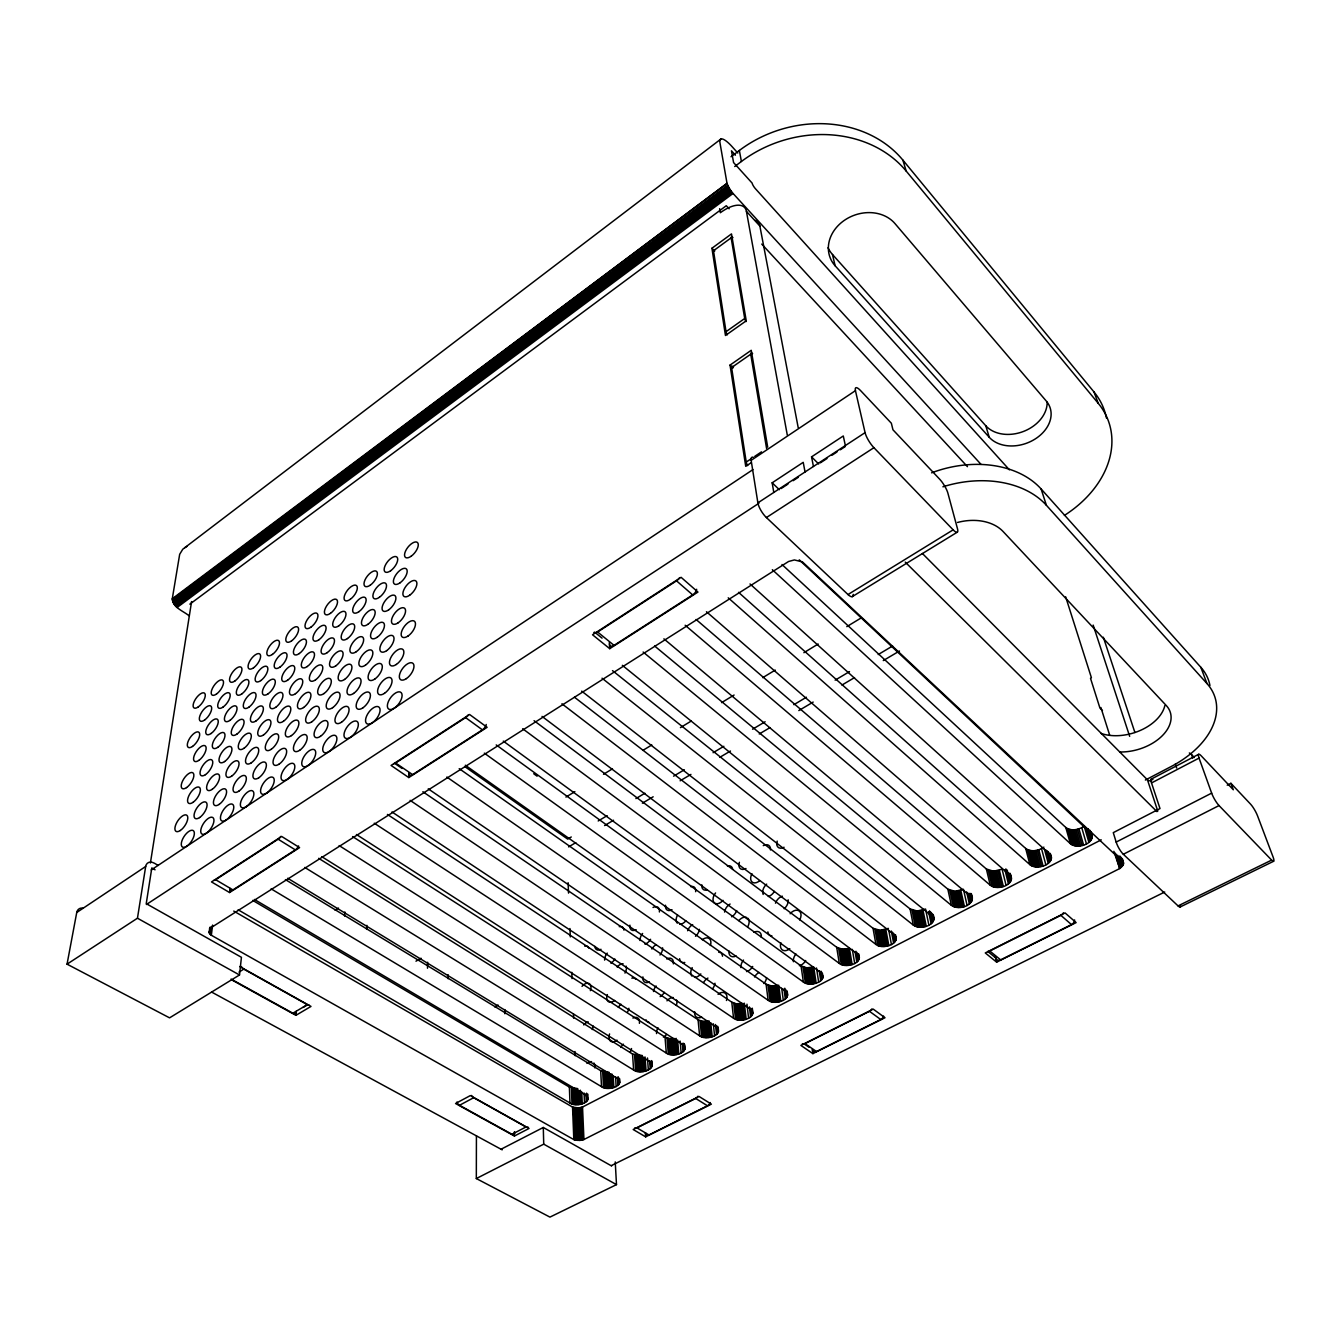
<?xml version="1.0" encoding="UTF-8"?>
<svg xmlns="http://www.w3.org/2000/svg" width="1341" height="1341" viewBox="0 0 1341 1341"><rect width="100%" height="100%" fill="white"/><g stroke="black" fill="none" stroke-linecap="round" stroke-linejoin="round"><path stroke-width="1.5" d="M615.234 1161.909L616.491 1184.623L549.944 1217.108L476.323 1178.555L476.424 1135.643M602.042 678.211L913.288 925.072C920.513 930.386 937.761 925.407 933.101 914.445M448.112 978.712L448.162 974.739M427.494 968.252L427.645 962.251M271.133 888.865L601.506 1086.663C606.97 1091.323 625.593 1086.344 617.363 1078.432L287.695 878.254M408.787 777.562L487.135 727.308L469.601 714.502L391.069 765.443L408.787 777.562L408.938 773.472M643.127 652.044L951.389 905.343C959.033 911.075 976.902 905.007 971.27 893.693M366.663 929.38L366.881 925.34M304.759 867.426L633.606 1070.017C639.171 1074.761 657.861 1069.716 649.765 1061.653L321.739 856.648M685.167 625.241L990.245 885.194C996.899 891.044 1016.243 884.876 1009.84 875.053L706.439 611.731M344.587 916.004L344.838 911.947M339.156 845.584L666.309 1053.071C671.958 1057.915 690.716 1052.786 682.77 1044.538L356.455 834.521M231.825 979.936L295.908 1015.338L296.244 1011.332M728.23 597.818L1029.905 864.643C1036.677 870.644 1056.088 864.308 1049.886 854.284L750.021 583.972M374.256 823.223L699.616 1035.805C705.366 1040.733 724.19 1035.537 716.396 1027.122L391.991 811.959M772.332 569.707L1070.369 843.673C1077.276 849.825 1096.754 843.305 1090.769 833.096L799.236 559.817M82.857 908.092A9.605 6.772 53.8 0 0 76.739 912.5L67.05 964.162L169.569 1017.853L239.503 974.974L241.43 957.306L146.236 903.65L151.801 867.929L155.07 869.823M229.579 892.536L299.596 847.613L281.644 836.432L211.509 881.925L229.579 892.536L230.065 888.429M410.111 800.359L733.561 1018.221C739.411 1023.25 758.302 1017.953 750.642 1009.371L428.248 788.843M1122.333 858.592L1123.49 864.057L1119.718 868.549L583.938 1139.515L579.848 1140.42L573.814 1139.582L211.342 935.264L209.38 933.168L210.151 927.05M209.883 933.923L210.654 927.804M210.537 934.61L211.56 926.463M211.342 935.264L212.599 925.072M209.38 933.168L209.565 928.324M446.838 777.042L768.142 1000.302C774.092 1005.432 793.051 1000.034 785.558 991.284L465.31 765.225M150.41 863.001L191.579 601.556M67.05 964.162L137.453 918.216L145.683 866.47A9.823 6.554 54.4 0 1 154.617 863.336L158.204 865.431M484.319 753.156L803.376 982.031C809.444 987.278 828.453 981.78 821.128 972.845L503.277 741.12M189.165 615.821C183.415 611.077 172.838 607.691 172.285 598.74L179.677 554.302L182.778 549.223L720.905 139.045M522.655 728.733L839.315 963.425C845.484 968.772 864.559 963.156 857.402 954.038L542.032 716.412M561.929 703.79L875.941 944.433C882.227 949.897 901.37 944.165 894.397 934.878L581.692 691.135M238.145 909.801L569.975 1103.006C575.356 1107.582 593.912 1102.654 585.548 1094.927L254.438 899.459M731.013 156.763L739.36 150.46A115.292 98.211 -18.2 0 1 902.879 160.099L1093.971 391.924A104.548 77.912 -19 0 1 1106.442 418.023M734.717 166.519L741.405 161.49A116.164 98.48 -17.9 0 1 906.198 171.078L1098.262 403.356A105.269 78.013 -18.8 0 1 1064.402 515.413M172.285 598.74L727.023 183.382L720 142.951A24.239 5.85 55.3 0 1 732.354 146.94L737.801 153.025M172.319 599.595L727.023 183.382M172.486 600.483L727.66 185.125L727.291 184.203M172.738 601.405L728.113 186.114L727.66 185.125M173.123 602.36L728.649 187.153L728.113 186.114M173.592 603.299L729.253 188.243L728.649 187.153M174.146 604.238L729.923 189.332L729.253 188.243M174.783 605.126L730.644 190.422L729.923 189.332M175.503 605.998L731.398 191.495L730.644 190.422M176.274 606.786L732.186 192.517L981.025 464.372M177.079 607.507L732.974 193.506M189.852 604.154L726.269 205.726L729.118 208.794M711.937 248.253L731.499 233.904L746.25 320.801L725.464 335.501L711.937 248.253L714.669 251.136M727.308 334.814A5.28 1.542 55.8 0 1 726.034 331.696L713.496 250.75L731.147 237.826A5.062 1.341 55.5 0 1 732.957 237.608M726.034 331.696L744.708 318.488L731.147 237.826M750.96 462.863L745.73 466.35L730.04 365.104L751.245 350.286L767.689 447.106M747.641 465.562A5.682 1.827 56.8 0 1 746.233 462.058L731.599 367.551L750.725 354.208A5.431 1.576 56.2 0 1 752.619 353.605M746.233 462.058L751.329 458.656M754.715 456.393L761.487 451.867M751.144 460.332L855.441 390.65A12.119 3.135 57.1 0 1 860.654 390.667L891.346 423.22L892.955 429.79L939.622 479.139A11.633 2.9 58 0 1 947.903 493.186L957.491 528.756A11.868 3.017 58.3 0 1 953.149 529.846L847.998 594.532L766.415 517.559A12.069 3.939 57.2 0 1 757.883 502.875L751.144 460.332A11.784 3.755 56.8 0 1 753.307 457.247M76.739 912.5L145.683 866.47M151.215 869.957L752.955 469.601M773.791 492.449L772.165 482.794L803.225 462.343L805.036 471.982M813.434 466.484L811.556 456.862L843.288 435.976L845.35 445.564M757.883 502.875L865.079 432.64L855.441 390.65M781.065 488.593L787.955 484.084M793.134 480.698L798.297 477.312M820.34 462.863L826.995 458.505M832.007 455.236L837.002 451.951M840.338 449.771L845.333 446.503M146.404 904.505L758.922 503.261M766.415 517.559L873.913 447.693L953.149 529.846M213.99 880.299A5.129 2.38 -57.1 0 0 215.633 879.713L278.123 839.198A5.213 2.498 -56.4 0 0 280.738 836.415M393.751 763.7A5.347 2.716 -54.6 0 0 395.629 762.995L465.612 717.619A5.448 2.833 -53.4 0 0 468.428 714.652M593.795 632.466A5.632 3.068 -50.8 0 0 597.617 632.013L676.518 580.837A5.766 3.202 -49 0 0 679.569 577.653M738.539 592.336L1025.681 848.451C1031.045 852.407 1038.806 850.797 1043.885 847.143M230.233 889.837A5.096 2.414 -57.3 0 0 232.932 889.904L295.322 849.876A5.163 2.531 -56.5 0 0 298.557 845.936M408.938 773.137A5.314 2.732 -54.7 0 0 412.592 774.629L482.408 729.839A5.398 2.866 -53.5 0 0 486.23 724.475M609.518 644.216A5.599 3.101 -50.8 0 0 614.044 645.373L692.677 594.901A5.716 3.235 -49 0 0 696.666 589.269M609.719 648.675L697.957 592.068L681.094 577.317L592.538 634.762L609.719 648.675L609.3 642.59M782.004 564.527L1065.793 827.481C1071.174 831.554 1079.052 829.828 1084.165 826.157L1088.892 842.332M335.082 910.17L338.502 908.058M238.966 972.108L243.811 969.124L307.324 1004.66A4.643 2.967 60.5 0 0 309.084 1005.096M852.222 596.661L957.088 532.293M565.936 797.074L574.887 791.643M603.5 774.277L612.451 768.846M642.859 750.39L651.81 744.976M680.423 727.61L691.168 721.089M721.575 702.634L734.097 695.04M762.711 677.674L775.232 670.081M803.862 652.698L818.178 644.015M846.791 626.649L861.106 617.966M571.266 836.985L567.679 839.114L465.193 766.851M598.203 820.977L607.171 815.646M635.902 798.582L644.87 793.235M673.584 776.171L684.363 769.768M713.077 752.703L723.855 746.3M752.569 729.219L765.141 721.76M793.855 704.695L806.427 697.219M835.141 680.155L849.507 671.606M878.238 654.542L892.586 646.01M568.601 846.909L575.792 842.634M604.59 825.57L613.575 820.239M642.373 803.192L653.168 796.789M680.138 780.797L690.933 774.411M719.698 757.38L730.476 751.01M759.241 733.98L770.036 727.593M798.8 710.579L813.182 702.064M841.947 685.05L854.519 677.607M883.283 660.577L899.476 651.005M231.071 979.064L292.858 1013.209L307.324 1004.66M303.032 1007.477L307.843 1004.627M295.908 1015.338L311.011 1006.42L239.721 966.526M184.74 547.715L187.12 546.323M415.978 961.195L421.057 958.228M494.695 1006.873L498.047 1005.012M456.946 1102A4.341 2.565 64.3 0 0 459.51 1105.286L473.675 1097.709L525.99 1126.993A4.274 2.414 65 0 0 527.985 1127.027M1145.365 780.043L1171.28 766.465A87.752 55.786 -16.4 0 0 1206.967 683.541L1200.832 667.282L1041.119 488.979A95.06 68.844 -15.8 0 0 931.593 472.837M1151.165 779.155L1198.552 754.346M1180.7 906.063A9.739 2.397 61.4 0 1 1178.052 905.896L1123.322 854.267A10.007 2.581 61.1 0 1 1116.165 842.081L1113.281 832.644L1159.999 808.556L1151.517 782.943L1199.055 758.084A10.041 2.079 60.3 0 1 1201.033 755.637L1233.318 789.782L1230.904 783.295L1227.216 785.189M459.51 1105.286L511.944 1134.268L525.99 1126.993M514.408 1136.028L529.075 1128.452L470.339 1095.58L455.538 1103.509L514.408 1136.028L514.357 1131.938M233.753 911.075L572.54 1107.063L578.507 1107.934L582.53 1107.029L1101.229 839.835M501.048 1149.237L543.289 1127.463L611.63 1165.983M1116.165 842.081L1211.644 793.134L1199.055 758.084M476.323 1178.555L543.725 1144.158L616.491 1184.623M1123.322 854.267L1219.036 805.572L1271.637 860.101L1178.052 905.896M634.628 1127.965A4.274 2.833 -61.5 0 0 636.958 1127.898L695.677 1098.463A4.308 2.933 -60.4 0 0 697.923 1096.217M802.371 1043.801A4.409 3.151 -57.7 0 0 805.002 1043.633L869.471 1011.315A4.459 3.269 -55.7 0 0 871.851 1008.935M987.714 951.473A4.593 3.487 -50.9 0 0 989.775 951.004L1060.865 915.35A4.677 3.621 -47.5 0 0 1063.413 912.835M636.958 1127.898L648.927 1134.939L707.478 1105.789A4.291 2.95 -60.6 0 0 710.177 1102.537M812.462 1049.584A4.375 3.151 -57.8 0 0 816.501 1051.528L880.769 1019.529A4.442 3.269 -55.8 0 0 883.585 1016.126M988.149 951.758L995.927 958.077A4.559 3.503 -50.9 0 0 1000.654 959.854L1071.493 924.603A4.643 3.621 -47.4 0 0 1074.61 919.909M645.658 1136.85L711.384 1104.146L699.063 1096.469L633.17 1129.508L645.658 1136.85L645.39 1132.81M812.897 1053.624L885.01 1017.735L873.226 1009.119L800.879 1045.41L812.897 1053.624L812.311 1049.534M996.648 962.168L1076.136 922.608L1065.056 912.919L985.266 952.931L996.648 962.168L995.29 956.368M611.362 1165.58L1164.726 892.016M1180.147 906.985L1273.548 861.308M696.096 619.492L986.373 869.002L993.497 871.214L1002.096 869.186L1006.085 885.362M654.643 646.027L947.836 889.15L954.96 891.312L963.458 889.301L967.112 905.477M612.502 670.634L910.07 908.913L917.177 911.008L925.558 909.047L928.894 925.189M574.434 697.186L873.025 928.274L880.132 930.319L888.413 928.391M534.07 720.687L836.683 947.282L842.399 949.21L849.423 948.405L852.138 964.548M496.22 744.925L801.046 965.906L806.762 967.8L813.719 967.012L816.149 983.121M459.209 768.644L766.08 984.193L771.796 986.037L778.685 985.266L780.831 1001.341M422.868 791.743L731.767 1002.146L736.159 1003.772L742.981 1003.521L744.858 1019.596M387.432 814.44L698.074 1019.763L702.483 1021.339L709.255 1021.104L710.881 1037.129M352.616 836.583L665.019 1037.046L669.41 1038.605L674.808 1038.605L676.166 1054.613M318.655 858.324L632.55 1054.026L642.305 1055.535L643.429 1071.509M252.728 900.398L569.372 1087.065L577.72 1088.641L578.39 1104.565M285.415 879.612L600.684 1070.688L609.065 1072.314L609.937 1088.272M211.543 992.038L502.188 1149.857M137.453 918.216L239.503 974.974M215.633 879.713L232.932 889.904M278.123 839.198L295.322 849.876M695.677 1098.463L707.478 1105.789M395.629 762.995L412.592 774.629M805.002 1043.633L816.501 1051.528M395.377 763.85L402.166 768.494M804.265 1043.968L809.176 1047.338M533.718 773.74L537.104 776.188M465.612 717.619L482.408 729.839M869.471 1011.315L880.769 1019.529M622.341 665.32L933.772 917.63M594.599 632.097L602.059 638.148M597.617 632.013L614.044 645.373M989.775 951.004L1000.654 959.854M663.896 638.836L972.208 897.732M676.518 580.837L692.677 594.901M1060.865 915.35L1071.493 924.603M772.165 482.794L779.356 489.716M905.259 562.114L1156.948 811.64M811.556 456.862L818.664 463.969M730.04 365.104L732.957 368.021M922.39 553.481L1147.46 779.842L1157.786 811.154M1102.47 710.629L1099.922 708.031L1090.501 678.278M1189.333 752.955A14.852 9.152 -16.6 0 1 1191.529 754.564L1194.328 757.514M1230.904 783.295L1250.566 804.147A9.722 1.911 60.5 0 1 1257.54 815.848L1273.095 857.033A9.957 1.978 60.8 0 1 1271.637 860.101M761.738 244.096L967.448 466.668M719.631 208.66L720.318 212.75A30.206 13.946 -45.1 0 1 746.417 211.358L759.878 226.042L798.197 427.645M1009.404 469.836L755.436 188.729A4.811 1.157 55.5 0 1 752.117 183.08L733.577 162.563L731.465 150.795L735.404 155.187M835.125 265.769L989.256 437.283A34.38 25.814 -20 0 0 1035.135 439.01A34.38 25.814 -20 0 0 1046.349 401.127L894.967 223.578A37.146 31.011 -20.3 0 0 843.975 220.611A37.146 31.011 -20.3 0 0 835.125 265.769L832.476 254.488A36.861 30.927 -20.6 0 1 828.051 247.733M1041.119 488.979L1046.399 505.289L1206.967 683.541M832.476 254.488L985.769 425.751L989.256 437.283M731.398 191.495L732.186 192.517M1093.971 391.924L1098.262 403.356M1191.529 754.564L1192.803 758.151M1175.303 764.068L1176.677 768.024M1113.868 851.317L1119.718 868.549L1115.008 852.96M1103.325 637.21L1134.905 732.488M1093.166 625.09L1129.675 736.36M1065.659 596.812L1091.423 677.758M1100.894 707.512L1109.644 735.052M1123.523 862.498L802.471 561.929L794.375 559.935L788.575 561.493L210.537 928.006L209.045 932.414M1122.4 859.363L1123.59 863.269M1121.696 858.206L1123.49 864.057M1120.841 857.05L1123.222 864.844M1119.836 855.91L1122.803 865.649M1119.266 856.681L1122.233 866.437M1117.975 855.491L1121.512 867.174M1116.533 854.251L1120.674 867.895M902.879 160.099L906.198 171.078M1091.188 832.023L1092.345 836.566M1090.132 830.364L1092.245 837.555M1089.831 831.353L1091.943 838.561M1088.272 828.755L1091.44 839.55M1087.601 829.727L1090.753 840.522M1086.227 828.872L1089.898 841.461M1081.751 827.699L1086.445 843.891M1078.935 828.872L1083.612 845.065M1077.443 829.291L1082.12 845.484M1075.935 829.593L1080.578 845.785M1074.409 829.761L1079.052 845.953M1072.917 829.811L1077.544 846.003M1071.459 829.727L1076.085 845.92M1070.084 829.509L1074.694 845.702M1068.811 829.174L1073.42 845.366M1067.671 828.721L1072.247 844.914M1065.793 827.481L1070.369 843.673M1050.556 854.083L1051.545 857.687M1049.986 853.245L1051.461 858.642M1049.718 854.217L1051.176 859.615M1048.276 851.602L1050.707 860.587M1047.137 850.747L1050.053 861.542M1045.829 849.859L1049.232 862.447M1044.421 849.155L1048.243 863.319M1041.521 848.652L1045.863 864.828M1038.755 849.808L1043.08 865.984M1037.297 850.211L1041.588 866.403M1035.788 850.512L1040.08 866.688M1034.28 850.68L1038.571 866.856M1032.805 850.73L1037.062 866.906M1031.363 850.647L1035.621 866.822M1029.989 850.429L1034.246 866.621M1028.731 850.11L1032.972 866.303M1027.575 849.658L1031.799 865.85M1025.681 848.451L1029.905 864.643M1010.544 874.315L1011.55 878.355M1009.974 873.226L1011.5 879.294M1009.723 874.181L1011.248 880.249M1008.784 873.108L1010.796 881.205M1007.158 870.007L1010.175 882.127M1005.851 868.867L1009.371 883.032M1004.912 869.722L1008.415 883.87M999.38 870.309L1003.353 886.485M997.939 870.711L1001.895 886.887M996.447 870.996L1000.403 887.189M994.955 871.181L998.894 887.356M993.497 871.214L997.419 887.407M992.055 871.147L995.977 887.323M990.697 870.946L994.603 887.122M989.423 870.627L993.329 886.803M988.267 870.192L992.156 886.367M986.373 869.002L990.245 885.194M970.934 893.475L972.326 899.543M970.716 894.413L972.108 900.482M969.828 893.324L971.689 901.403M969.241 894.229L971.085 902.325M968.018 893.089L970.314 903.197M966.626 891.899L969.392 904.018M960.793 890.407L964.43 906.583M959.351 890.81L962.989 906.985M957.893 891.095L961.514 907.27M956.418 891.262L960.022 907.438M954.96 891.312L958.547 907.488M953.535 891.229L957.122 907.404M952.177 891.044L955.747 907.22M950.92 890.726L954.474 906.902M949.746 890.307L953.317 906.482M947.836 889.15L951.389 905.343M933.101 915.35L933.939 919.39M932.464 914.244L933.738 920.295M931.66 913.137L933.353 921.217M930.671 911.997L932.766 922.105M929.497 910.841L932.029 922.96M928.609 911.662L931.123 923.765M922.943 910.12L926.262 926.279M921.535 910.522L924.837 926.681M920.077 910.79L923.379 926.949M918.619 910.958L921.904 927.117M917.177 911.008L920.446 927.167M915.769 910.941L919.038 927.1M914.411 910.74L917.663 926.916M913.154 910.438L916.389 926.614M911.997 910.036L915.232 926.195M910.07 908.913L913.288 925.072M895.537 934.811L896.308 938.851M895.352 935.7L896.123 939.739M894.598 934.576L895.754 940.628M893.676 933.437L895.201 941.499M892.57 932.246L894.481 942.337M891.329 931.023L893.609 943.142M888.781 930.403L891.43 944.533M885.831 929.447L888.848 945.606M884.44 929.833L887.44 945.975M739.36 150.46L741.405 161.49M883.015 930.118L885.999 946.26M881.557 930.285L884.54 946.428M880.132 930.319L883.099 946.478M878.724 930.252L881.674 946.411M746.417 211.358L787.301 435.121M877.383 930.067L880.333 946.226M876.126 929.782L879.059 945.925M874.952 929.38L877.886 945.539M873.025 928.274L875.941 944.433M858.709 953.887L859.397 957.927M858.542 954.758L859.246 958.798M857.854 953.619L858.894 959.67M856.983 952.462L858.374 960.525M855.944 951.272L857.67 961.346M855.105 952.043L856.815 962.134M852.306 949.378L854.703 963.492M750.725 354.208L766.583 448.464M848.065 948.791L850.764 964.917M846.64 949.059L849.339 965.185M845.216 949.227L847.898 965.352M843.791 949.277L846.456 965.403M842.399 949.21L845.065 965.336M841.058 949.026L843.707 965.168M839.801 948.741L842.433 964.883M838.628 948.355L841.276 964.481M836.683 947.282L839.315 963.425M822.435 973.465L823.056 977.488M821.815 972.309L822.737 978.343M820.994 971.119L822.234 979.181M820.323 971.94L821.564 979.986M819.2 970.683L820.742 980.757M816.518 968.001L818.664 982.098M812.361 967.381L814.792 983.489M810.97 967.649L813.384 983.758M809.545 967.816L811.942 983.925M808.137 967.867L810.534 983.976M806.762 967.8L809.126 983.908M805.421 967.632L807.785 983.741M804.164 967.347L806.528 983.456M803.008 966.962L805.354 983.087M801.046 965.906L803.376 982.031M787.133 990.965L787.687 994.988M787.016 991.804L787.569 995.827M786.714 992.642L787.268 996.665M785.692 989.44L786.798 997.486M784.77 988.216L786.144 998.274M783.965 988.971L785.34 999.028M781.686 988.267L783.312 1000.336M777.344 985.618L779.49 1001.71M775.97 985.886L778.098 1001.978M774.562 986.054L776.69 1002.129M773.17 986.088L775.266 1002.18M771.796 986.037L773.891 1002.129M770.455 985.87L772.55 1001.962M769.214 985.601L771.293 1001.693M768.041 985.216L770.12 1001.325M766.08 984.193L768.142 1000.302M752.284 1008.181L752.854 1013.008M752.267 1009.807L752.754 1013.83M751.748 1008.616L752.469 1014.634M751.295 1009.421L752.016 1015.439M750.424 1008.181L751.396 1016.227M749.401 1006.907L750.608 1016.947M746.954 1004.191L748.613 1018.238M744.305 1003.169L746.183 1019.227M741.623 1003.789L743.484 1019.847M740.232 1003.94L742.076 1020.015M738.841 1003.99L740.685 1020.065M737.466 1003.94L739.31 1019.998M736.159 1003.772L737.969 1019.847M734.902 1003.504L736.712 1019.579M733.745 1003.135L735.555 1019.227M731.767 1002.146L733.561 1018.221M718.156 1027.474L718.575 1031.48M717.686 1026.267L718.323 1032.285M717.267 1027.055L717.888 1033.073M716.446 1025.798L717.284 1033.827M715.474 1024.524L716.513 1034.548M713.345 1023.786L714.569 1035.805M710.764 1022.747L712.188 1036.777M707.897 1021.356L709.506 1037.398M706.523 1021.507L708.132 1037.548M705.148 1021.557L706.741 1037.599M703.79 1021.507L705.366 1037.548M702.483 1021.339L704.042 1037.398M701.226 1021.088L702.785 1037.129M700.069 1020.736L701.611 1036.777M698.074 1019.763L699.616 1035.805M684.681 1044.807L685.05 1048.813M684.262 1043.583L684.798 1049.601M683.86 1044.354L684.379 1050.372M683.089 1043.097L683.809 1051.109M682.351 1043.801L683.055 1051.813M680.105 1041.052L681.161 1053.054M677.607 1039.996L678.814 1054.009M676.149 1038.353L677.507 1054.361M673.45 1038.755L674.791 1054.764M672.076 1038.806L673.417 1054.814M670.718 1038.755L672.059 1054.764M669.41 1038.605L670.735 1054.613M668.17 1038.353L669.477 1054.361M667.013 1038.001L668.321 1054.026M665.019 1037.046L666.309 1053.071M651.86 1061.049L652.112 1065.827M651.458 1060.597L651.894 1066.598M651.055 1061.351L651.508 1067.352M650.502 1062.089L650.938 1068.073M649.631 1060.781L650.217 1068.777M647.485 1057.999L648.357 1069.984M645.038 1056.943L646.044 1070.923M643.781 1057.278L644.77 1071.275M640.964 1055.685L642.071 1071.677M639.607 1055.736L640.696 1071.727M638.266 1055.685L639.355 1071.677M636.958 1055.535L638.048 1071.526M635.718 1055.3L636.791 1071.291M634.561 1054.948L635.617 1070.956M632.55 1054.026L633.606 1070.017M619.559 1078.533L619.793 1082.522M619.358 1079.287L619.592 1083.277M618.855 1078.03L619.207 1084.031M618.201 1076.756L618.67 1084.735M617.497 1077.443L617.966 1085.422M615.569 1076.639L616.139 1086.612M613.189 1075.566L613.86 1087.534M611.814 1073.906L612.602 1087.869M610.507 1074.158L611.295 1088.121M607.708 1072.364L608.579 1088.322M606.383 1072.314L607.238 1088.272M605.076 1072.18L605.931 1088.138M603.836 1071.928L604.69 1087.903M602.679 1071.61L603.517 1087.568M600.684 1070.688L601.506 1086.663M587.878 1094.206L587.861 1099.67M587.224 1094.424L587.509 1100.391M586.62 1093.133L586.972 1101.095M585.933 1093.803L586.302 1101.766M584.073 1092.982L584.508 1102.939M581.759 1091.892L582.262 1103.844M582.53 1107.029L583.938 1139.515M581.592 1107.348L582.983 1139.833M580.435 1090.233L581.022 1104.179M580.603 1107.616L581.977 1140.101M579.128 1090.484L579.714 1104.414M579.563 1107.817L580.921 1140.286M578.507 1107.934L579.848 1140.42M568.098 882.696L568.534 893.106M569.975 928.542L570.311 936.89M571.769 972.326L572.02 978.578M573.479 1014.014L573.646 1018.171M575.004 1051.528L575.172 1055.685M577.418 1107.968L578.759 1140.453M576.395 1088.691L577.032 1104.615M576.362 1107.934L577.669 1140.437M575.071 1088.657L575.708 1104.582M575.323 1107.834L576.63 1140.319M573.764 1088.506L574.401 1104.448M574.334 1107.649L575.624 1140.135M572.54 1088.272L573.16 1104.213M573.395 1107.398L574.669 1139.884M572.54 1107.063L573.814 1139.582M571.383 1087.953L571.987 1103.894M569.372 1087.065L569.975 1103.006M543.289 1127.463L543.725 1144.158M504.836 1009.589L504.87 1013.762M1119.852 751.983A41.269 26.233 -16.3 0 0 1162.245 735.773A41.269 26.233 -16.3 0 0 1166.251 705.517L1003.135 531.556A45.125 32.385 -15.6 0 0 957.508 522.47M942.907 486.8A95.932 68.894 -15.6 0 1 1046.399 505.289M1200.832 667.282A87.014 55.853 -16.5 0 1 1209.951 685.569M1164.843 705.634A40.934 26.267 -16.5 0 1 1100.911 733.359M1219.036 805.572A10.242 2.146 60.5 0 1 1211.644 793.134M1151.517 782.943A9.923 2.296 60.5 0 1 1152.908 779.59M873.913 447.693A12.421 3.302 57.4 0 1 865.079 432.64M853.228 594.365A11.549 3.621 58.3 0 1 847.998 594.532M1151.617 780.764A4.995 3.084 -15.9 0 1 1147.46 779.842M755.234 220.343A29.988 14.097 -45 0 1 759.878 226.042M1047.153 402.199A34.145 25.781 -20.2 0 1 1023.384 431.484A34.145 25.781 -20.2 0 1 985.769 425.751M746.015 321.605A5.314 1.509 55.9 0 1 744.708 318.488M713.496 250.75A5.046 1.391 55.4 0 1 714.652 249.996M731.599 367.551A5.398 1.626 56.1 0 1 733.527 366.898M648.927 1134.939A4.241 2.833 -61.7 0 1 645.474 1132.894M784.083 847.261A8.012 5.314 -52.2 0 1 777.21 841.109M763.264 845.635A7.979 5.263 -52.8 0 1 770.438 849.943M745.965 868.515A7.945 5.196 -53.3 0 1 739.394 862.297M727.392 865.984A7.895 5.146 -53.8 0 1 732.689 869.337M706.992 890.005A7.862 5.096 -54.3 0 1 701.863 884.876M690.615 886.602A7.828 5.029 -54.8 0 1 695.661 891.715M672.025 909.734A7.795 4.978 -55.2 0 1 665.538 905.225M653.017 907.488A7.778 4.928 -55.7 0 1 659.403 911.981M636.17 929.715A7.744 4.878 -56.1 0 1 629.935 925.156M619.257 926.648A7.711 4.811 -56.5 0 1 623.967 930.134M601.019 949.311A7.677 4.761 -56.8 0 1 594.901 946.377M584.626 946.075A7.66 4.71 -57.2 0 1 588.883 948.121M614.882 958.999A7.778 4.861 -57.1 0 1 610.842 963.14M604.623 960.122A7.778 4.861 -57.1 0 1 607.238 953.099M650.586 939.287A7.828 4.978 -56.3 0 1 644.904 944.114M640.026 940.51A7.828 4.978 -56.3 0 1 642.607 933.453M685.821 920.865A7.895 5.096 -55.5 0 1 679.703 924.234M677.272 923.178A7.895 5.096 -55.5 0 1 677.54 915.082M723 900.331A7.962 5.213 -54.5 0 1 714.233 902.761A7.962 5.213 -54.5 0 1 715.558 892.938M759.492 880.869A8.029 5.33 -53.5 0 1 751.949 881.892A8.029 5.33 -53.5 0 1 751.983 873.762M774.36 891.396A8.13 5.448 -53.6 0 1 768.326 896.475M763.163 894.447A8.13 5.448 -53.6 0 1 766.683 884.138M736.695 910.573A8.046 5.33 -54.7 0 1 731.583 916.791M724.559 912.081A8.046 5.33 -54.7 0 1 730.091 904.035M699.449 929.347A7.979 5.213 -55.7 0 1 695.493 936.269M687.631 930.738A7.979 5.213 -55.7 0 1 692.677 924.62M662.588 947.819A7.929 5.096 -56.6 0 1 659.99 955.01M651.877 949.009A7.929 5.096 -56.6 0 1 656 944.802M626.113 966.107A7.862 4.978 -57.4 0 1 624.973 973.097M617.162 967.029A7.862 4.978 -57.4 0 1 623.096 963.777M582.011 986.373A7.811 4.861 -58.1 0 1 589.085 983.523A7.811 4.861 -58.1 0 1 590.375 990.664M614.631 1000.436A7.929 5.029 -58 0 1 608.211 1001.526A7.929 5.029 -58 0 1 607.372 994.586M631.846 978.159A7.962 5.079 -57.7 0 1 635.718 979.165M649.379 981.863A7.979 5.146 -57.3 0 1 642.892 976.885M666.712 958.949A8.012 5.196 -56.9 0 1 673.366 963.861M684.798 962.486A8.046 5.263 -56.4 0 1 679.619 958.698M702.315 939.79A8.08 5.33 -56 0 1 709.171 938.516A8.08 5.33 -56 0 1 710.361 945.455M747.842 918.216A8.147 5.448 -54.9 0 1 747.792 926.614M738.807 920.613A8.147 5.448 -54.9 0 1 746.652 917.445M788.156 899.811A8.214 5.582 -53.8 0 1 784.167 908.745M775.484 903.197A8.214 5.582 -53.8 0 1 782.406 896.19M790.151 913.757A8.314 5.699 -54 0 1 799.018 910.841A8.314 5.699 -54 0 1 799.705 919.859M771.913 935.867A8.281 5.649 -54.6 0 1 767.873 931.894M753.96 932.313A8.247 5.582 -55.2 0 1 761.319 937.242M736.125 955.965A8.214 5.515 -55.7 0 1 728.951 950.97M721.29 953.401A8.18 5.448 -56.2 0 1 722.514 956.234M718.692 952.244A8.18 5.448 -56.2 0 1 720.134 952.579M700.823 973.918A8.147 5.381 -56.7 0 1 694.487 977.321M691.939 976.131A8.147 5.381 -56.7 0 1 692.191 967.632M664.382 992.323A8.08 5.263 -57.6 0 1 660.141 996.614M653.52 991.502A8.08 5.263 -57.6 0 1 656.084 985.97M628.895 1008.264A8.012 5.129 -58.4 0 1 627.504 1012.069M618.352 1007.359A8.012 5.129 -58.4 0 1 620.95 1004.208M592.906 1025.831A7.962 5.012 -59.1 0 1 592.269 1029.536M583.754 1024.926A7.962 5.012 -59.1 0 1 588.196 1021.859M616.994 1040.13A8.096 5.196 -59.1 0 1 610.457 1041.136A8.096 5.196 -59.1 0 1 609.585 1033.928M632.918 1018.07A8.113 5.247 -58.7 0 1 639.422 1023.334M649.212 1022.378A8.147 5.314 -58.3 0 1 646.027 1019.831M676.518 1000.017A8.18 5.381 -57.9 0 1 676.333 1005.448M666.98 1000.839A8.18 5.381 -57.9 0 1 673.232 997.52M715.004 983.238A8.247 5.515 -57 0 1 712.44 988.92M703.623 982.45A8.247 5.515 -57 0 1 707.931 978.075M752.687 966.459A8.314 5.649 -56 0 1 746.551 971.571M740.936 967.615A8.314 5.649 -56 0 1 743.501 960.072M789.799 948.69A8.381 5.783 -54.9 0 1 782.44 950.015A8.381 5.783 -54.9 0 1 780.915 942.79M805.706 960.508A8.482 5.917 -55.1 0 1 799.37 965.738M793.386 961.715A8.482 5.917 -55.1 0 1 795.934 954.004M766.532 977.723A8.415 5.783 -56.3 0 1 763.951 983.54M754.581 976.952A8.415 5.783 -56.3 0 1 759.006 972.476M718.055 994.318A8.348 5.632 -57.3 0 1 725.146 993.161A8.348 5.632 -57.3 0 1 726.453 1000.503M701.695 1017.081A8.314 5.565 -57.8 0 1 694.655 1011.701M666.477 1034.548A8.247 5.431 -58.7 0 1 663.393 1037.129M656.554 1033.576A8.247 5.431 -58.7 0 1 658.012 1027.793M631.527 1048.545A8.197 5.297 -59.4 0 1 630.136 1052.45M620.799 1047.388A8.197 5.297 -59.4 0 1 623.448 1044.186M593.912 1062.994A8.13 5.18 -60.1 0 1 594.767 1067.838M586.972 1063.396A8.13 5.18 -60.1 0 1 591.582 1061.67M671.841 1040.147A8.348 5.565 -59 0 1 673.467 1039.057M514.743 1132.156A4.258 2.431 65.2 0 1 511.944 1134.268M473.675 1097.709A4.358 2.548 64.2 0 1 471.563 1095.446M296.411 1012.204A4.61 2.984 60.5 0 1 292.858 1013.209M243.811 969.124A4.761 3.118 58.6 0 1 241.38 966.543M411.184 556.213A9.571 4.409 -51.6 0 0 417.47 542.518A9.571 4.409 -51.6 0 0 405.569 551.017A9.571 4.409 -51.6 0 0 411.184 556.213M390.633 570.763A9.504 4.358 -51.9 0 0 396.953 557.102A9.504 4.358 -51.9 0 0 385.202 565.483A9.504 4.358 -51.9 0 0 390.633 570.763M370.334 585.129A9.454 4.308 -52.3 0 0 376.687 571.501A9.454 4.308 -52.3 0 0 365.07 579.781A9.454 4.308 -52.3 0 0 370.334 585.129M350.286 599.326A9.404 4.241 -52.6 0 0 356.656 585.732A9.404 4.241 -52.6 0 0 345.19 593.912A9.404 4.241 -52.6 0 0 350.286 599.326M330.473 613.34A9.353 4.191 -52.9 0 0 336.876 599.779A9.353 4.191 -52.9 0 0 325.545 607.859A9.353 4.191 -52.9 0 0 330.473 613.34M310.911 627.186A9.303 4.14 -53.2 0 0 317.348 613.658A9.303 4.14 -53.2 0 0 306.15 621.654A9.303 4.14 -53.2 0 0 310.911 627.186M291.584 640.864A9.253 4.09 -53.4 0 0 298.037 627.387A9.253 4.09 -53.4 0 0 286.974 635.265A9.253 4.09 -53.4 0 0 291.584 640.864M272.474 654.391A9.219 4.04 -53.7 0 0 278.962 640.931A9.219 4.04 -53.7 0 0 268.032 648.726A9.219 4.04 -53.7 0 0 272.474 654.391M253.6 667.751A9.169 3.973 -54 0 0 260.12 654.324A9.169 3.973 -54 0 0 249.309 662.035A9.169 3.973 -54 0 0 253.6 667.751M234.943 680.943A9.136 3.922 -54.2 0 0 241.481 667.567A9.136 3.922 -54.2 0 0 230.803 675.177A9.136 3.922 -54.2 0 0 234.943 680.943M216.521 694.001A9.085 3.872 -54.5 0 0 223.075 680.641A9.085 3.872 -54.5 0 0 212.515 688.168A9.085 3.872 -54.5 0 0 216.521 694.001M198.3 706.891A9.052 3.822 -54.7 0 0 204.871 693.565A9.052 3.822 -54.7 0 0 194.445 701.008A9.052 3.822 -54.7 0 0 198.3 706.891M204.62 720.016A9.169 3.922 -54.8 0 0 211.258 706.489A9.169 3.922 -54.8 0 0 200.664 713.982A9.169 3.922 -54.8 0 0 204.62 720.016M223.109 707.042A9.203 3.973 -54.6 0 0 229.73 693.465A9.203 3.973 -54.6 0 0 219.019 701.041A9.203 3.973 -54.6 0 0 223.109 707.042M241.833 693.9A9.253 4.023 -54.4 0 0 248.42 680.289A9.253 4.023 -54.4 0 0 237.592 687.967A9.253 4.023 -54.4 0 0 241.833 693.9M260.774 680.591A9.303 4.09 -54.1 0 0 267.345 666.946A9.303 4.09 -54.1 0 0 256.366 674.724A9.303 4.09 -54.1 0 0 260.774 680.591M279.934 667.131A9.337 4.14 -53.8 0 0 286.488 653.453A9.337 4.14 -53.8 0 0 275.391 661.314A9.337 4.14 -53.8 0 0 279.934 667.131M299.345 653.52A9.387 4.191 -53.6 0 0 305.865 639.791A9.387 4.191 -53.6 0 0 294.618 647.753A9.387 4.191 -53.6 0 0 299.345 653.52M318.99 639.724A9.437 4.258 -53.3 0 0 325.477 625.979A9.437 4.258 -53.3 0 0 314.096 634.025A9.437 4.258 -53.3 0 0 318.99 639.724M338.871 625.761A9.488 4.308 -53 0 0 345.324 611.982A9.488 4.308 -53 0 0 333.825 620.129A9.488 4.308 -53 0 0 338.871 625.761M359.002 611.63A9.538 4.358 -52.7 0 0 365.439 597.801A9.538 4.358 -52.7 0 0 353.773 606.065A9.538 4.358 -52.7 0 0 359.002 611.63M379.386 597.315A9.588 4.425 -52.4 0 0 385.789 583.469A9.588 4.425 -52.4 0 0 373.971 591.817A9.588 4.425 -52.4 0 0 379.386 597.315M400.02 582.832A9.638 4.476 -52 0 0 406.39 568.936A9.638 4.476 -52 0 0 394.438 577.401A9.638 4.476 -52 0 0 400.02 582.832M409.659 595.236A9.773 4.61 -52.1 0 0 416.079 581.106A9.773 4.61 -52.1 0 0 403.926 589.638A9.773 4.61 -52.1 0 0 409.659 595.236M388.672 609.853A9.722 4.543 -52.4 0 0 395.126 595.756A9.722 4.543 -52.4 0 0 383.14 604.188A9.722 4.543 -52.4 0 0 388.672 609.853M367.954 624.286A9.672 4.476 -52.8 0 0 374.441 610.222A9.672 4.476 -52.8 0 0 362.59 618.536A9.672 4.476 -52.8 0 0 367.954 624.286M347.487 638.534A9.622 4.425 -53.1 0 0 354.007 624.504A9.622 4.425 -53.1 0 0 342.307 632.734A9.622 4.425 -53.1 0 0 347.487 638.534M327.288 652.598A9.571 4.358 -53.4 0 0 333.825 638.618A9.571 4.358 -53.4 0 0 322.276 646.731A9.571 4.358 -53.4 0 0 327.288 652.598M307.324 666.494A9.521 4.308 -53.7 0 0 313.895 652.547A9.521 4.308 -53.7 0 0 302.479 660.577A9.521 4.308 -53.7 0 0 307.324 666.494M287.611 680.222A9.471 4.258 -54 0 0 294.215 666.326A9.471 4.258 -54 0 0 282.934 674.238A9.471 4.258 -54 0 0 287.611 680.222M268.133 693.783A9.421 4.191 -54.2 0 0 274.771 679.921A9.421 4.191 -54.2 0 0 263.624 687.749A9.421 4.191 -54.2 0 0 268.133 693.783M248.89 707.193A9.387 4.14 -54.5 0 0 255.544 693.347A9.387 4.14 -54.5 0 0 244.548 701.092A9.387 4.14 -54.5 0 0 248.89 707.193M229.881 720.419A9.337 4.09 -54.8 0 0 236.569 706.623A9.337 4.09 -54.8 0 0 225.69 714.267A9.337 4.09 -54.8 0 0 229.881 720.419M211.107 733.493A9.286 4.023 -55 0 0 217.812 719.748A9.286 4.023 -55 0 0 207.067 727.291A9.286 4.023 -55 0 0 211.107 733.493M192.551 746.417A9.253 3.973 -55.2 0 0 199.273 732.706A9.253 3.973 -55.2 0 0 188.662 740.165A9.253 3.973 -55.2 0 0 192.551 746.417M198.921 760.347A9.387 4.073 -55.4 0 0 205.726 746.401A9.387 4.073 -55.4 0 0 194.931 753.91A9.387 4.073 -55.4 0 0 198.921 760.347M217.762 747.339A9.421 4.14 -55.2 0 0 224.534 733.343A9.421 4.14 -55.2 0 0 213.621 740.953A9.421 4.14 -55.2 0 0 217.762 747.339M236.837 734.164A9.471 4.191 -54.9 0 0 243.593 720.134A9.471 4.191 -54.9 0 0 232.546 727.828A9.471 4.191 -54.9 0 0 236.837 734.164M256.148 720.838A9.504 4.241 -54.7 0 0 262.87 706.774A9.504 4.241 -54.7 0 0 251.689 714.552A9.504 4.241 -54.7 0 0 256.148 720.838M275.693 707.344A9.555 4.308 -54.4 0 0 282.398 693.23A9.555 4.308 -54.4 0 0 271.066 701.125A9.555 4.308 -54.4 0 0 275.693 707.344M295.489 693.683A9.605 4.358 -54.1 0 0 302.161 679.535A9.605 4.358 -54.1 0 0 290.695 687.514A9.605 4.358 -54.1 0 0 295.489 693.683M315.521 679.853A9.655 4.425 -53.8 0 0 322.158 665.656A9.655 4.425 -53.8 0 0 310.559 673.735A9.655 4.425 -53.8 0 0 315.521 679.853M335.803 665.84A9.705 4.492 -53.5 0 0 342.424 651.609A9.705 4.492 -53.5 0 0 330.674 659.806A9.705 4.492 -53.5 0 0 335.803 665.84M356.354 651.659A9.756 4.543 -53.2 0 0 362.942 637.394A9.756 4.543 -53.2 0 0 351.04 645.675A9.756 4.543 -53.2 0 0 356.354 651.659M377.156 637.293A9.806 4.61 -52.9 0 0 383.71 622.995A9.806 4.61 -52.9 0 0 371.658 631.376A9.806 4.61 -52.9 0 0 377.156 637.293M398.243 622.744A9.856 4.677 -52.5 0 0 404.747 608.395A9.856 4.677 -52.5 0 0 392.544 616.894A9.856 4.677 -52.5 0 0 398.243 622.744M408.066 636.003A10.007 4.811 -52.6 0 0 414.637 621.403A10.007 4.811 -52.6 0 0 402.233 629.968A10.007 4.811 -52.6 0 0 408.066 636.003M386.627 650.67A9.94 4.744 -53 0 0 393.231 636.12A9.94 4.744 -53 0 0 380.978 644.568A9.94 4.744 -53 0 0 386.627 650.67M365.473 665.153A9.89 4.677 -53.3 0 0 372.111 650.636A9.89 4.677 -53.3 0 0 360.008 658.984A9.89 4.677 -53.3 0 0 365.473 665.153M344.57 679.451A9.84 4.61 -53.7 0 0 351.241 664.985A9.84 4.61 -53.7 0 0 339.307 673.232A9.84 4.61 -53.7 0 0 344.57 679.451M323.952 693.565A9.789 4.543 -54 0 0 330.657 679.133A9.789 4.543 -54 0 0 318.856 687.279A9.789 4.543 -54 0 0 323.952 693.565M303.586 707.512A9.739 4.492 -54.3 0 0 310.307 693.113A9.739 4.492 -54.3 0 0 298.657 701.159A9.739 4.492 -54.3 0 0 303.586 707.512M283.471 721.274A9.689 4.425 -54.5 0 0 290.226 706.925A9.689 4.425 -54.5 0 0 278.727 714.87A9.689 4.425 -54.5 0 0 283.471 721.274M263.607 734.868A9.638 4.358 -54.8 0 0 270.396 720.553A9.638 4.358 -54.8 0 0 259.031 728.398A9.638 4.358 -54.8 0 0 263.607 734.868M243.978 748.295A9.605 4.308 -55.1 0 0 250.801 734.03A9.605 4.308 -55.1 0 0 239.57 741.774A9.605 4.308 -55.1 0 0 243.978 748.295M224.601 761.554A9.555 4.241 -55.3 0 0 231.457 747.323A9.555 4.241 -55.3 0 0 220.36 754.983A9.555 4.241 -55.3 0 0 224.601 761.554M205.475 774.645A9.521 4.191 -55.6 0 0 212.331 760.464A9.521 4.191 -55.6 0 0 201.385 768.024A9.521 4.191 -55.6 0 0 205.475 774.645M186.567 787.586A9.471 4.124 -55.8 0 0 193.456 773.439A9.471 4.124 -55.8 0 0 182.627 780.915A9.471 4.124 -55.8 0 0 186.567 787.586M192.987 802.371A9.605 4.241 -56 0 0 199.943 787.972A9.605 4.241 -56 0 0 188.964 795.498A9.605 4.241 -56 0 0 192.987 802.371M212.196 789.346A9.655 4.291 -55.7 0 0 219.136 774.914A9.655 4.291 -55.7 0 0 208.006 782.524A9.655 4.291 -55.7 0 0 212.196 789.346M231.641 776.154A9.689 4.358 -55.5 0 0 238.547 761.688A9.689 4.358 -55.5 0 0 227.283 769.399A9.689 4.358 -55.5 0 0 231.641 776.154M251.32 762.794A9.739 4.425 -55.3 0 0 258.21 748.278A9.739 4.425 -55.3 0 0 246.811 756.089A9.739 4.425 -55.3 0 0 251.32 762.794M271.268 749.284A9.789 4.476 -55 0 0 278.123 734.717A9.789 4.476 -55 0 0 266.574 742.629A9.789 4.476 -55 0 0 271.268 749.284M291.45 735.589A9.823 4.543 -54.7 0 0 298.289 720.989A9.823 4.543 -54.7 0 0 286.588 728.984A9.823 4.543 -54.7 0 0 291.45 735.589M311.9 721.726A9.873 4.61 -54.4 0 0 318.705 707.076A9.873 4.61 -54.4 0 0 306.854 715.189A9.873 4.61 -54.4 0 0 311.9 721.726M332.618 707.679A9.923 4.677 -54.1 0 0 339.374 692.995A9.923 4.677 -54.1 0 0 327.388 701.192A9.923 4.677 -54.1 0 0 332.618 707.679M353.588 693.448A9.974 4.744 -53.8 0 0 360.327 678.714A9.974 4.744 -53.8 0 0 348.174 687.028A9.974 4.744 -53.8 0 0 353.588 693.448M374.843 679.032A10.041 4.811 -53.5 0 0 381.548 664.264A10.041 4.811 -53.5 0 0 369.228 672.679A10.041 4.811 -53.5 0 0 374.843 679.032M396.383 664.432A10.091 4.878 -53.1 0 0 403.038 649.614A10.091 4.878 -53.1 0 0 390.566 658.146A10.091 4.878 -53.1 0 0 396.383 664.432M406.407 678.596A10.242 5.012 -53.2 0 0 413.129 663.527A10.242 5.012 -53.2 0 0 400.439 672.126A10.242 5.012 -53.2 0 0 406.407 678.596M384.498 693.331A10.192 4.945 -53.6 0 0 391.254 678.278A10.192 4.945 -53.6 0 0 378.732 686.776A10.192 4.945 -53.6 0 0 384.498 693.331M362.875 707.847A10.125 4.878 -53.9 0 0 369.663 692.861A10.125 4.878 -53.9 0 0 357.309 701.242A10.125 4.878 -53.9 0 0 362.875 707.847M341.536 722.196A10.074 4.811 -54.3 0 0 348.358 707.243A10.074 4.811 -54.3 0 0 336.155 715.507A10.074 4.811 -54.3 0 0 341.536 722.196M320.465 736.343A10.024 4.744 -54.6 0 0 327.321 721.441A10.024 4.744 -54.6 0 0 315.286 729.605A10.024 4.744 -54.6 0 0 320.465 736.343M299.663 750.306A9.974 4.677 -54.9 0 0 306.569 735.455A9.974 4.677 -54.9 0 0 294.668 743.517A9.974 4.677 -54.9 0 0 299.663 750.306M279.146 764.102A9.923 4.61 -55.2 0 0 286.069 749.284A9.923 4.61 -55.2 0 0 274.318 757.246A9.923 4.61 -55.2 0 0 279.146 764.102M258.88 777.713A9.873 4.543 -55.4 0 0 265.836 762.945A9.873 4.543 -55.4 0 0 254.237 770.807A9.873 4.543 -55.4 0 0 258.88 777.713M238.866 791.156A9.84 4.476 -55.7 0 0 245.839 776.439A9.84 4.476 -55.7 0 0 234.39 784.2A9.84 4.476 -55.7 0 0 238.866 791.156M219.103 804.432A9.789 4.409 -55.9 0 0 226.109 789.765A9.789 4.409 -55.9 0 0 214.811 797.426A9.789 4.409 -55.9 0 0 219.103 804.432M199.591 817.557A9.739 4.358 -56.2 0 0 206.631 802.907A9.739 4.358 -56.2 0 0 195.451 810.484A9.739 4.358 -56.2 0 0 199.591 817.557M180.314 830.498A9.705 4.291 -56.4 0 0 187.371 815.898A9.705 4.291 -56.4 0 0 176.341 823.391A9.705 4.291 -56.4 0 0 180.314 830.498M186.801 846.188A9.856 4.409 -56.6 0 0 193.925 831.336A9.856 4.409 -56.6 0 0 182.728 838.863A9.856 4.409 -56.6 0 0 186.801 846.188M206.38 833.163A9.89 4.476 -56.4 0 0 213.487 818.261A9.89 4.476 -56.4 0 0 202.139 825.888A9.89 4.476 -56.4 0 0 206.38 833.163M226.21 819.971A9.94 4.543 -56.2 0 0 233.284 805.019A9.94 4.543 -56.2 0 0 221.801 812.747A9.94 4.543 -56.2 0 0 226.21 819.971M246.291 806.595A9.974 4.593 -55.9 0 0 253.348 791.609A9.974 4.593 -55.9 0 0 241.715 799.437A9.974 4.593 -55.9 0 0 246.291 806.595M266.641 793.067A10.024 4.677 -55.6 0 0 273.665 778.031A10.024 4.677 -55.6 0 0 261.881 785.943A10.024 4.677 -55.6 0 0 266.641 793.067M287.242 779.356A10.074 4.744 -55.4 0 0 294.232 764.269A10.074 4.744 -55.4 0 0 282.297 772.299A10.074 4.744 -55.4 0 0 287.242 779.356M308.128 765.46A10.125 4.811 -55.1 0 0 315.085 750.34A10.125 4.811 -55.1 0 0 302.999 758.453A10.125 4.811 -55.1 0 0 308.128 765.46M329.283 751.396A10.175 4.878 -54.8 0 0 336.205 736.209A10.175 4.878 -54.8 0 0 323.952 744.439A10.175 4.878 -54.8 0 0 329.283 751.396M350.705 737.131A10.225 4.945 -54.4 0 0 357.594 721.911A10.225 4.945 -54.4 0 0 345.19 730.242A10.225 4.945 -54.4 0 0 350.705 737.131M372.429 722.682A10.275 5.029 -54.1 0 0 379.285 707.411A10.275 5.029 -54.1 0 0 366.696 715.859A10.275 5.029 -54.1 0 0 372.429 722.682M394.438 708.031A10.342 5.096 -53.7 0 0 401.261 692.727A10.342 5.096 -53.7 0 0 388.504 701.276A10.342 5.096 -53.7 0 0 394.438 708.031"/></g></svg>
